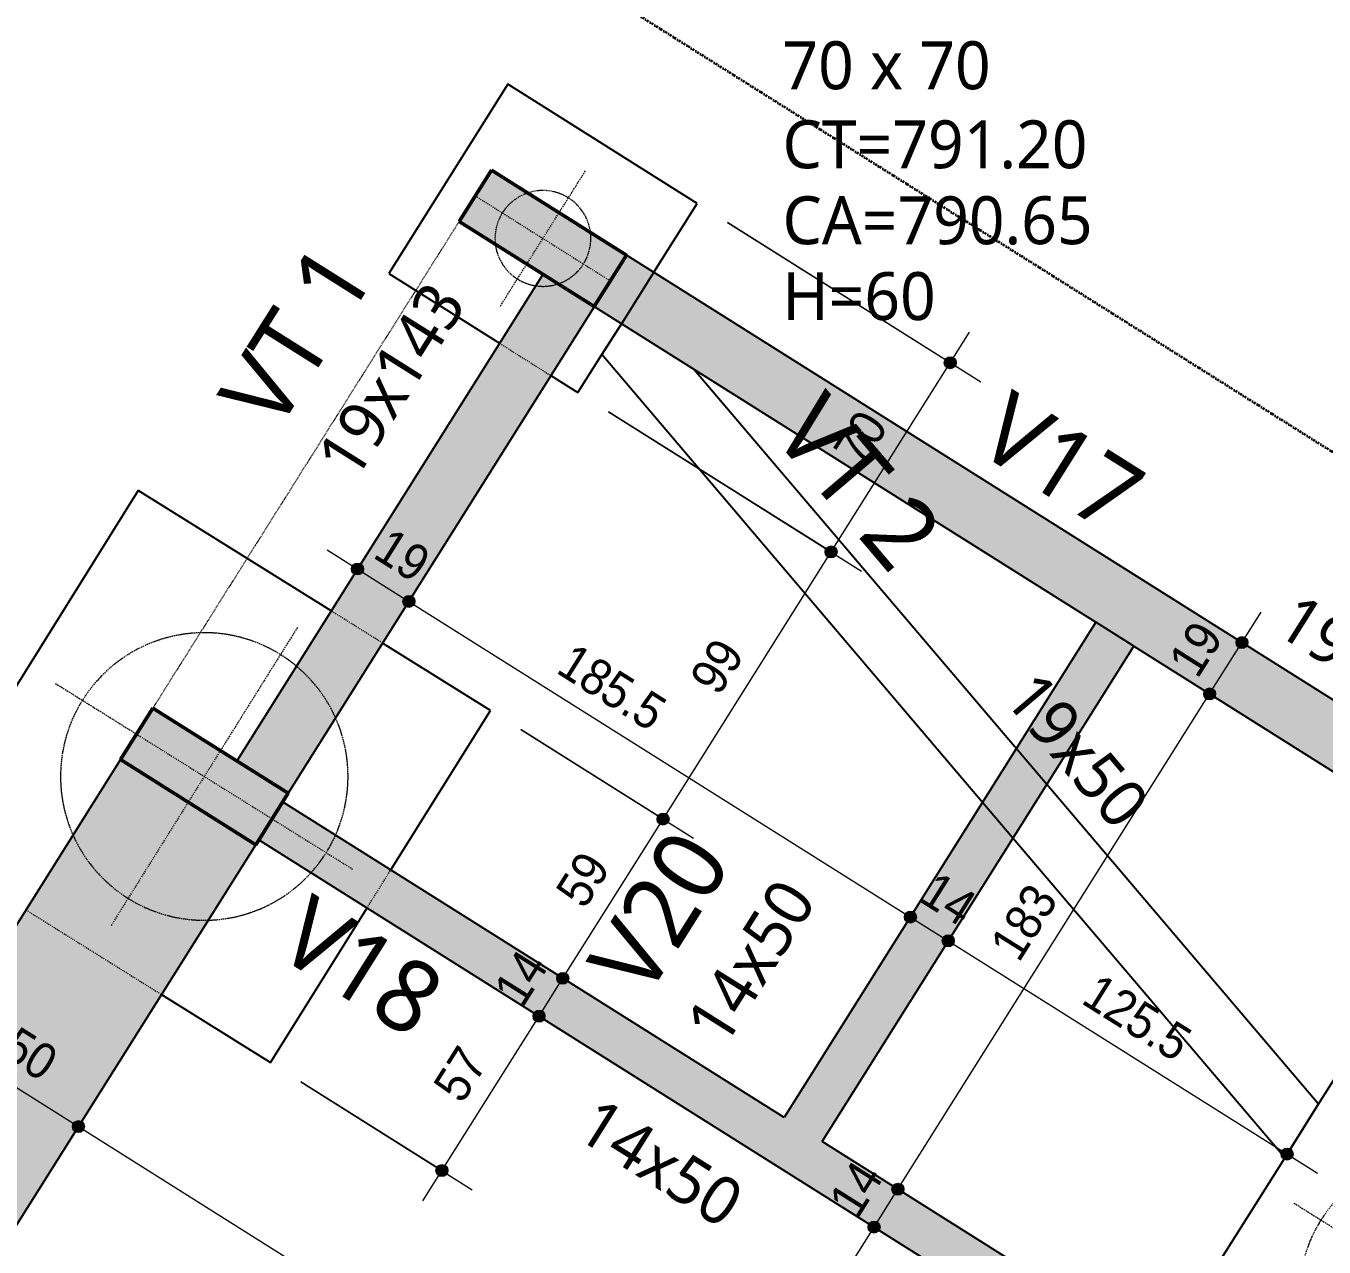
# Model space of a CAD drawing. Header units: centimetres. Extents: x -3523 to 38560, y -3196 to 88043.
# Drawn here: x -3129.3 to -2722.9, y 2680.9 to 3063.1 of the extents above; entities that cross this region are included whole.
import ezdxf

# ---------------------------------------------------------------- set-up
doc = ezdxf.new("R2010")
doc.units = ezdxf.units.CM
for name, pattern in [('Dash dot', [1.5875, 0.635, -0.47625, 0, -0.47625]), ('Hidden', [0.714375, 0.47625, -0.238125]), ('Overhead', [0.396875, 0.238125, -0.15875]), ('Traço', [0.635, 0.3175, -0.3175])]:
    doc.linetypes.add(name, pattern=pattern)
for name, color, linetype, lineweight in [('A-ANNO-DIMS', 7, 'Continuous', 9), ('A-ANNO-DIMS-75', 7, 'Continuous', 9), ('A-FLOR-OVHD', 7, 'Overhead', 18), ('S-BEAM', 7, 'Continuous', 25), ('S-BEAM-HDLN', 7, 'Traço', 25), ('S-BEAM-IDEN', 7, 'Continuous', 9), ('S-COLS', 7, 'Continuous', 25), ('S-FNDN', 7, 'Continuous', 25), ('S-FNDN-HDLN', 7, 'Traço', 18), ('S-FNDN-IDEN', 7, 'Continuous', 9), ('S-GRID', 7, 'Continuous', 9)]:
    doc.layers.add(name, color=color, linetype=linetype, lineweight=lineweight)
doc.styles.add('Arial_1', font='arial.ttf', dxfattribs={"width": 0.9, "height": 11.25})
doc.styles.add('Gadugi', font='gadugi.ttf', dxfattribs={"height": 15})
doc.styles.add('Gadugi_1', font='gadugi.ttf', dxfattribs={"height": 22.5})
doc.dimstyles.new('PED_1_5mm_ESQ', dxfattribs={"dimscale": 30.48, "dimtxt": 11.477918, "dimasz": 0.492126, "dimexe": 0.369094, "dimexo": 0.369094, "dimgap": 0.073819, "dimtad": 1, "dimdec": 1, "dimrnd": 0.5, "dimdsep": 46, "dimtxsty": 'Arial_1', "dimblk1": 'DOTSMALL', "dimblk2": 'DOTSMALL', "dimsah": 1, "dimcen": 0.09, "dimdle": 0.369094, "dimazin": 0, "dimtfac": 1, "dimtdec": 4, "dimtix": 1, "dimtmove": 0, "dimatfit": 3, "dimfxl": 1, "dimtvp": 1, "dimtolj": 1, "dimtzin": 0, "dimarcsym": 2})
doc.dimstyles.new('PED_1_5mm_ESQ_1', dxfattribs={"dimscale": 30.48, "dimtxt": 11.477918, "dimasz": 0.492126, "dimexe": 0.369094, "dimexo": 0.369094, "dimgap": 0.073819, "dimtad": 1, "dimdec": 1, "dimrnd": 0.5, "dimdsep": 46, "dimtxsty": 'Arial_1', "dimblk1": 'DOTSMALL', "dimblk2": 'DOTSMALL', "dimsah": 1, "dimcen": 0.09, "dimdle": 0.369094, "dimazin": 0, "dimtfac": 1, "dimtdec": 4, "dimtix": 1, "dimtmove": 2, "dimatfit": 3, "dimfxl": 1, "dimtvp": 1, "dimtolj": 1, "dimtzin": 0, "dimarcsym": 2})

# ---------------------------------------------------------------- blocks, each defined once
blk = doc.blocks.new('PED_BLRET-1EST_R01_2019 - 130x130x100-3763689-PL B 002 - FUNDAÇÃO')
at = {"layer": 'S-FNDN', "linetype": 'Hidden', "lineweight": 18}
for p, q in [((0, 55), (0, 9.5)), ((-55, 0), (-25, 0))]:
    blk.add_line(p, q, dxfattribs=at)
at = {"layer": 'S-FNDN-HDLN'}
for p, q in [((0, 9.5), (0, -55)), ((-25, 0), (55, 0))]:
    blk.add_line(p, q, dxfattribs=at)
for start, end in [(82.135, 235.9221), (55.9253, 82.1287), (7.8913, 55.919), (360, 7.8849), (349.9812, 360), (303.7032, 349.9748), (235.9284, 303.6969)]:
    blk.add_arc((0, 0), 45, start, end, dxfattribs=at)
blk = doc.blocks.new('PED_BLRET-1EST_R01_2019 - 130x130x100-V11-PL B 002 - FUNDAÇÃO')
at = {"layer": 'S-FNDN', "linetype": 'Hidden', "lineweight": 18}
for p, q in [((0, 55), (0, 9.5)), ((0, -9.5), (0, -55))]:
    blk.add_line(p, q, dxfattribs=at)
at = {"layer": 'S-FNDN-HDLN'}
for p, q in [((0, 9.5), (0, -9.5)), ((-55, 0), (55, 0))]:
    blk.add_line(p, q, dxfattribs=at)
for start, end in [(12.225, 167.7749), (167.7812, 192.2186), (360, 12.2187), (347.7813, 360), (192.2249, 347.775)]:
    blk.add_arc((0, 0), 45, start, end, dxfattribs=at)
blk = doc.blocks.new('PED_BLRET-1EST_R01_2019 - 70x70x60-3763721-PL B 002 - FUNDAÇÃO')
at = {"layer": 'S-FNDN', "linetype": 'Hidden', "lineweight": 18}
for p, q in [((-25, 0), (-9.5, 0)), ((9.5, 0), (25, 0))]:
    blk.add_line(p, q, dxfattribs=at)
at = {"layer": 'S-FNDN-HDLN'}
for p, q in [((0, 25), (0, -25)), ((-9.5, 0), (9.5, 0))]:
    blk.add_line(p, q, dxfattribs=at)
for start, end in [(50.6153, 129.7887), (129.8078, 203.6832), (360, 50.5963), (309.4037, 360), (203.7022, 309.3847)]:
    blk.add_arc((0, 0), 15, start, end, dxfattribs=at)
blk = doc.blocks.new('DIMBLOCK128-PL B 002 - FUNDAÇÃO')
at = {"layer": 'A-ANNO-DIMS-75'}
h = blk.add_hatch(color=256, dxfattribs=at)
edge = h.paths.add_edge_path(flags=0)
edge.add_arc((-3155.2, 2745.27), 1.87, 0, 360)
h = blk.add_hatch(color=256, dxfattribs=at)
edge = h.paths.add_edge_path(flags=0)
edge.add_arc((-3112.88, 2718.63), 1.87, 0, 360)
for p, q in [((-3164.72, 2751.26), (-3112.88, 2718.63)), ((-3159.78, 2737.99), (-3149.21, 2754.79)), ((-3155.2, 2745.27), (-3159.78, 2737.99)), ((-3117.46, 2711.36), (-3106.89, 2728.15)), ((-3112.88, 2718.63), (-3117.46, 2711.36))]:
    blk.add_line(p, q, dxfattribs=at)
for centre in [(-3155.2, 2745.27), (-3112.88, 2718.63)]:
    blk.add_circle(centre, 1.87, dxfattribs=at)
at = {"layer": 'A-ANNO-DIMS-75', "color": 0, "insert": (-3131.64, 2750.35), "char_height": 11.25, "width": 18.6472, "attachment_point": 1, "rotation": 327.8147, "line_spacing_factor": 0.941778, "style": 'Arial_1'}
blk.add_mtext('50', dxfattribs=at)
blk = doc.blocks.new('_DotSmall')
at = {"color": 0, "linetype": 'ByBlock', "const_width": 0.5}
blk.add_lwpolyline([(-0.0625, 0, 1), (0.0625, 0, 1)], format="xyb", close=True, dxfattribs=at)
blk = doc.blocks.new('DIMBLOCK129-PL B 002 - FUNDAÇÃO')
at = {"layer": 'A-ANNO-DIMS-75'}
h = blk.add_hatch(color=256, dxfattribs=at)
edge = h.paths.add_edge_path(flags=0)
edge.add_arc((-3112.88, 2718.63), 1.87, 0, 360)
h = blk.add_hatch(color=256, dxfattribs=at)
edge = h.paths.add_edge_path(flags=0)
edge.add_arc((-2804.14, 2524.32), 1.88, 0, 360)
for p, q in [((-3117.46, 2711.36), (-3106.89, 2728.15)), ((-3112.88, 2718.63), (-3117.46, 2711.36)), ((-3112.88, 2718.63), (-2804.14, 2524.32)), ((-2808.72, 2517.04), (-2798.15, 2533.84)), ((-2804.14, 2524.32), (-2808.72, 2517.04))]:
    blk.add_line(p, q, dxfattribs=at)
for centre, radius in [((-3112.88, 2718.63), 1.87), ((-2804.14, 2524.32), 1.88)]:
    blk.add_circle(centre, radius, dxfattribs=at)
at = {"layer": 'A-ANNO-DIMS-75', "color": 0, "insert": (-2959.4, 2641.95), "char_height": 11.25, "width": 27.9708, "attachment_point": 1, "rotation": 327.8147, "line_spacing_factor": 0.941778, "style": 'Arial_1'}
blk.add_mtext('365', dxfattribs=at)
blk = doc.blocks.new('DIMBLOCK153-PL B 002 - FUNDAÇÃO')
at = {"layer": 'A-ANNO-DIMS-75'}
h = blk.add_hatch(color=256, dxfattribs=at)
edge = h.paths.add_edge_path(flags=0)
edge.add_arc((-2863.79, 2687.15), 1.87, 0, 360)
h = blk.add_hatch(color=256, dxfattribs=at)
edge = h.paths.add_edge_path(flags=0)
edge.add_arc((-3242.94, 2084.72), 1.88, 0, 360)
for p, q in [((-2856.51, 2682.57), (-2873.31, 2693.15)), ((-3242.94, 2084.72), (-2863.79, 2687.15)), ((-2863.79, 2687.15), (-2856.51, 2682.57)), ((-3235.67, 2080.14), (-3252.47, 2090.71)), ((-3242.94, 2084.72), (-3235.67, 2080.14))]:
    blk.add_line(p, q, dxfattribs=at)
for centre, radius in [((-2863.79, 2687.15), 1.87), ((-3242.94, 2084.72), 1.88)]:
    blk.add_circle(centre, radius, dxfattribs=at)
at = {"layer": 'A-ANNO-DIMS-75', "color": 0, "insert": (-3073.84, 2385.05), "char_height": 11.25, "width": 27.9708, "attachment_point": 1, "rotation": 57.8147, "line_spacing_factor": 0.941778, "style": 'Arial_1'}
blk.add_mtext('712', dxfattribs=at)
blk = doc.blocks.new('DIMBLOCK154-PL B 002 - FUNDAÇÃO')
at = {"layer": 'A-ANNO-DIMS-75'}
h = blk.add_hatch(color=256, dxfattribs=at)
edge = h.paths.add_edge_path(flags=0)
edge.add_arc((-2856.33, 2699), 1.87, 0, 360)
h = blk.add_hatch(color=256, dxfattribs=at)
edge = h.paths.add_edge_path(flags=0)
edge.add_arc((-2863.79, 2687.15), 1.87, 0, 360)
for p, q in [((-2849.05, 2694.42), (-2865.85, 2705)), ((-2863.79, 2687.15), (-2856.33, 2699)), ((-2856.33, 2699), (-2849.05, 2694.42)), ((-2856.51, 2682.57), (-2873.31, 2693.15)), ((-2863.79, 2687.15), (-2856.51, 2682.57))]:
    blk.add_line(p, q, dxfattribs=at)
for centre in [(-2856.33, 2699), (-2863.79, 2687.15)]:
    blk.add_circle(centre, 1.87, dxfattribs=at)
at = {"layer": 'A-ANNO-DIMS-75', "color": 0, "insert": (-2878.46, 2695.48), "char_height": 11.25, "width": 18.6472, "attachment_point": 1, "rotation": 57.8147, "line_spacing_factor": 0.941778, "style": 'Arial_1'}
blk.add_mtext('14', dxfattribs=at)
blk = doc.blocks.new('DIMBLOCK155-PL B 002 - FUNDAÇÃO')
at = {"layer": 'A-ANNO-DIMS-75'}
h = blk.add_hatch(color=256, dxfattribs=at)
edge = h.paths.add_edge_path(flags=0)
edge.add_arc((-2758.75, 2854.04), 1.87, 0, 360)
h = blk.add_hatch(color=256, dxfattribs=at)
edge = h.paths.add_edge_path(flags=0)
edge.add_arc((-2856.33, 2699), 1.87, 0, 360)
for p, q in [((-2772.99, 2863.01), (-2749.23, 2848.05)), ((-2758.75, 2854.04), (-2772.99, 2863.01)), ((-2856.33, 2699), (-2758.75, 2854.04)), ((-2849.05, 2694.42), (-2865.85, 2705)), ((-2856.33, 2699), (-2849.05, 2694.42))]:
    blk.add_line(p, q, dxfattribs=at)
for centre in [(-2758.75, 2854.04), (-2856.33, 2699)]:
    blk.add_circle(centre, 1.87, dxfattribs=at)
at = {"layer": 'A-ANNO-DIMS-75', "color": 0, "insert": (-2828.01, 2775.64), "char_height": 11.25, "width": 27.9708, "attachment_point": 1, "rotation": 57.8147, "line_spacing_factor": 0.941778, "style": 'Arial_1'}
blk.add_mtext('183', dxfattribs=at)
blk = doc.blocks.new('DIMBLOCK156-PL B 002 - FUNDAÇÃO')
at = {"layer": 'A-ANNO-DIMS-75'}
h = blk.add_hatch(color=256, dxfattribs=at)
edge = h.paths.add_edge_path(flags=0)
edge.add_arc((-2748.63, 2870.12), 1.87, 0, 360)
h = blk.add_hatch(color=256, dxfattribs=at)
edge = h.paths.add_edge_path(flags=0)
edge.add_arc((-2758.75, 2854.04), 1.87, 0, 360)
for p, q in [((-2758.75, 2854.04), (-2742.64, 2879.64)), ((-2741.36, 2865.54), (-2758.15, 2876.11)), ((-2748.63, 2870.12), (-2741.36, 2865.54)), ((-2772.99, 2863.01), (-2749.23, 2848.05)), ((-2758.75, 2854.04), (-2772.99, 2863.01))]:
    blk.add_line(p, q, dxfattribs=at)
for centre in [(-2748.63, 2870.12), (-2758.75, 2854.04)]:
    blk.add_circle(centre, 1.87, dxfattribs=at)
at = {"layer": 'A-ANNO-DIMS-75', "color": 0, "insert": (-2772.1, 2864.48), "char_height": 11.25, "width": 18.6472, "attachment_point": 1, "rotation": 57.8147, "line_spacing_factor": 0.941778, "style": 'Arial_1'}
blk.add_mtext('19', dxfattribs=at)
blk = doc.blocks.new('DIMBLOCK157-PL B 002 - FUNDAÇÃO')
at = {"layer": 'A-ANNO-DIMS-75'}
h = blk.add_hatch(color=256, dxfattribs=at)
edge = h.paths.add_edge_path(flags=0)
edge.add_arc((-2968.68, 2753.17), 1.87, 0, 360)
h = blk.add_hatch(color=256, dxfattribs=at)
edge = h.paths.add_edge_path(flags=0)
edge.add_arc((-2999.1, 2704.85), 1.87, 0, 360)
for p, q in [((-2961.41, 2748.59), (-2978.2, 2759.17)), ((-3005.09, 2695.33), (-2968.68, 2753.17)), ((-2968.68, 2753.17), (-2961.41, 2748.59)), ((-3043.26, 2732.64), (-2989.58, 2698.86)), ((-2999.1, 2704.85), (-3043.26, 2732.64))]:
    blk.add_line(p, q, dxfattribs=at)
for centre in [(-2968.68, 2753.17), (-2999.1, 2704.85)]:
    blk.add_circle(centre, 1.87, dxfattribs=at)
at = {"layer": 'A-ANNO-DIMS-75', "color": 0, "insert": (-3002.29, 2731.41), "char_height": 11.25, "width": 18.6472, "attachment_point": 1, "rotation": 57.8147, "line_spacing_factor": 0.941778, "style": 'Arial_1'}
blk.add_mtext('57', dxfattribs=at)
blk = doc.blocks.new('DIMBLOCK158-PL B 002 - FUNDAÇÃO')
at = {"layer": 'A-ANNO-DIMS-75'}
h = blk.add_hatch(color=256, dxfattribs=at)
edge = h.paths.add_edge_path(flags=0)
edge.add_arc((-2961.23, 2765.02), 1.87, 0, 360)
h = blk.add_hatch(color=256, dxfattribs=at)
edge = h.paths.add_edge_path(flags=0)
edge.add_arc((-2968.68, 2753.17), 1.87, 0, 360)
for p, q in [((-2953.95, 2760.44), (-2970.75, 2771.01)), ((-2968.68, 2753.17), (-2961.23, 2765.02)), ((-2961.23, 2765.02), (-2953.95, 2760.44)), ((-2961.41, 2748.59), (-2978.2, 2759.17)), ((-2968.68, 2753.17), (-2961.41, 2748.59))]:
    blk.add_line(p, q, dxfattribs=at)
for centre in [(-2961.23, 2765.02), (-2968.68, 2753.17)]:
    blk.add_circle(centre, 1.87, dxfattribs=at)
at = {"layer": 'A-ANNO-DIMS-75', "color": 0, "insert": (-2983.36, 2761.5), "char_height": 11.25, "width": 18.6472, "attachment_point": 1, "rotation": 57.8147, "line_spacing_factor": 0.941778, "style": 'Arial_1'}
blk.add_mtext('14', dxfattribs=at)
blk = doc.blocks.new('DIMBLOCK159-PL B 002 - FUNDAÇÃO')
at = {"layer": 'A-ANNO-DIMS-75'}
h = blk.add_hatch(color=256, dxfattribs=at)
edge = h.paths.add_edge_path(flags=0)
edge.add_arc((-2929.85, 2814.87), 1.87, 0, 360)
h = blk.add_hatch(color=256, dxfattribs=at)
edge = h.paths.add_edge_path(flags=0)
edge.add_arc((-2961.23, 2765.02), 1.87, 0, 360)
for p, q in [((-2974.37, 2842.89), (-2920.33, 2808.88)), ((-2929.85, 2814.87), (-2974.37, 2842.89)), ((-2961.23, 2765.02), (-2929.85, 2814.87)), ((-2953.95, 2760.44), (-2970.75, 2771.01)), ((-2961.23, 2765.02), (-2953.95, 2760.44))]:
    blk.add_line(p, q, dxfattribs=at)
for centre in [(-2929.85, 2814.87), (-2961.23, 2765.02)]:
    blk.add_circle(centre, 1.87, dxfattribs=at)
at = {"layer": 'A-ANNO-DIMS-75', "color": 0, "insert": (-2963.94, 2792.35), "char_height": 11.25, "width": 18.6472, "attachment_point": 1, "rotation": 57.8147, "line_spacing_factor": 0.941778, "style": 'Arial_1'}
blk.add_mtext('59', dxfattribs=at)
blk = doc.blocks.new('DIMBLOCK160-PL B 002 - FUNDAÇÃO')
at = {"layer": 'A-ANNO-DIMS-75'}
h = blk.add_hatch(color=256, dxfattribs=at)
edge = h.paths.add_edge_path(flags=0)
edge.add_arc((-2877.23, 2898.48), 1.87, 0, 360)
h = blk.add_hatch(color=256, dxfattribs=at)
edge = h.paths.add_edge_path(flags=0)
edge.add_arc((-2929.85, 2814.87), 1.87, 0, 360)
for p, q in [((-2946.96, 2942.37), (-2867.71, 2892.49)), ((-2877.23, 2898.48), (-2946.96, 2942.37)), ((-2929.85, 2814.87), (-2877.23, 2898.48)), ((-2974.37, 2842.89), (-2920.33, 2808.88)), ((-2929.85, 2814.87), (-2974.37, 2842.89))]:
    blk.add_line(p, q, dxfattribs=at)
for centre in [(-2877.23, 2898.48), (-2929.85, 2814.87)]:
    blk.add_circle(centre, 1.87, dxfattribs=at)
at = {"layer": 'A-ANNO-DIMS-75', "color": 0, "insert": (-2921.95, 2859.08), "char_height": 11.25, "width": 18.6472, "attachment_point": 1, "rotation": 57.8147, "line_spacing_factor": 0.941778, "style": 'Arial_1'}
blk.add_mtext('99', dxfattribs=at)
blk = doc.blocks.new('DIMBLOCK161-PL B 002 - FUNDAÇÃO')
at = {"layer": 'A-ANNO-DIMS-75'}
h = blk.add_hatch(color=256, dxfattribs=at)
edge = h.paths.add_edge_path(flags=0)
edge.add_arc((-2839.95, 2957.72), 1.87, 0, 360)
h = blk.add_hatch(color=256, dxfattribs=at)
edge = h.paths.add_edge_path(flags=0)
edge.add_arc((-2877.23, 2898.48), 1.87, 0, 360)
for p, q in [((-2909.68, 3001.61), (-2830.42, 2951.73)), ((-2839.95, 2957.72), (-2909.68, 3001.61)), ((-2877.23, 2898.48), (-2833.95, 2967.24)), ((-2946.96, 2942.37), (-2867.71, 2892.49)), ((-2877.23, 2898.48), (-2946.96, 2942.37))]:
    blk.add_line(p, q, dxfattribs=at)
for centre in [(-2839.95, 2957.72), (-2877.23, 2898.48)]:
    blk.add_circle(centre, 1.87, dxfattribs=at)
at = {"layer": 'A-ANNO-DIMS-75', "color": 0, "insert": (-2876.99, 2930.5), "char_height": 11.25, "width": 18.6472, "attachment_point": 1, "rotation": 57.8147, "line_spacing_factor": 0.941778, "style": 'Arial_1'}
blk.add_mtext('70', dxfattribs=at)
blk = doc.blocks.new('DIMBLOCK162-PL B 002 - FUNDAÇÃO')
at = {"layer": 'A-ANNO-DIMS-75'}
h = blk.add_hatch(color=256, dxfattribs=at)
edge = h.paths.add_edge_path(flags=0)
edge.add_arc((-3025.5, 2893.14), 1.87, 0, 360)
h = blk.add_hatch(color=256, dxfattribs=at)
edge = h.paths.add_edge_path(flags=0)
edge.add_arc((-3009.42, 2883.02), 1.88, 0, 360)
for p, q in [((-3030.08, 2885.86), (-3019.51, 2902.66)), ((-3035.02, 2899.13), (-3009.42, 2883.02)), ((-3025.5, 2893.14), (-3030.08, 2885.86)), ((-3014, 2875.74), (-3003.43, 2892.54)), ((-3009.42, 2883.02), (-3014, 2875.74))]:
    blk.add_line(p, q, dxfattribs=at)
for centre, radius in [((-3025.5, 2893.14), 1.87), ((-3009.42, 2883.02), 1.88)]:
    blk.add_circle(centre, radius, dxfattribs=at)
at = {"layer": 'A-ANNO-DIMS-75', "color": 0, "insert": (-3015.06, 2906.48), "char_height": 11.25, "width": 18.6472, "attachment_point": 1, "rotation": 327.8147, "line_spacing_factor": 0.941778, "style": 'Arial_1'}
blk.add_mtext('19', dxfattribs=at)
blk = doc.blocks.new('DIMBLOCK163-PL B 002 - FUNDAÇÃO')
at = {"layer": 'A-ANNO-DIMS-75'}
h = blk.add_hatch(color=256, dxfattribs=at)
edge = h.paths.add_edge_path(flags=0)
edge.add_arc((-3009.42, 2883.02), 1.88, 0, 360)
h = blk.add_hatch(color=256, dxfattribs=at)
edge = h.paths.add_edge_path(flags=0)
edge.add_arc((-2852.42, 2784.21), 1.88, 0, 360)
for p, q in [((-3014, 2875.74), (-3003.43, 2892.54)), ((-3009.42, 2883.02), (-3014, 2875.74)), ((-3009.42, 2883.02), (-2852.42, 2784.21)), ((-2857, 2776.93), (-2846.43, 2793.73)), ((-2852.42, 2784.21), (-2857, 2776.93))]:
    blk.add_line(p, q, dxfattribs=at)
for centre in [(-3009.42, 2883.02), (-2852.42, 2784.21)]:
    blk.add_circle(centre, 1.88, dxfattribs=at)
at = {"layer": 'A-ANNO-DIMS-75', "color": 0, "insert": (-2957.76, 2870.42), "char_height": 11.25, "width": 41.9562, "attachment_point": 1, "rotation": 327.8147, "line_spacing_factor": 0.941778, "style": 'Arial_1'}
blk.add_mtext('185.5', dxfattribs=at)
blk = doc.blocks.new('DIMBLOCK164-PL B 002 - FUNDAÇÃO')
at = {"layer": 'A-ANNO-DIMS-75'}
h = blk.add_hatch(color=256, dxfattribs=at)
edge = h.paths.add_edge_path(flags=0)
edge.add_arc((-2852.42, 2784.21), 1.88, 0, 360)
h = blk.add_hatch(color=256, dxfattribs=at)
edge = h.paths.add_edge_path(flags=0)
edge.add_arc((-2840.57, 2776.75), 1.88, 0, 360)
for p, q in [((-2857, 2776.93), (-2846.43, 2793.73)), ((-2852.42, 2784.21), (-2857, 2776.93)), ((-2852.42, 2784.21), (-2840.57, 2776.75)), ((-2845.15, 2769.47), (-2834.58, 2786.27)), ((-2840.57, 2776.75), (-2845.15, 2769.47))]:
    blk.add_line(p, q, dxfattribs=at)
for centre in [(-2852.42, 2784.21), (-2840.57, 2776.75)]:
    blk.add_circle(centre, 1.88, dxfattribs=at)
at = {"layer": 'A-ANNO-DIMS-75', "color": 0, "insert": (-2844.1, 2798.88), "char_height": 11.25, "width": 18.6472, "attachment_point": 1, "rotation": 327.8147, "line_spacing_factor": 0.941778, "style": 'Arial_1'}
blk.add_mtext('14', dxfattribs=at)
blk = doc.blocks.new('DIMBLOCK165-PL B 002 - FUNDAÇÃO')
at = {"layer": 'A-ANNO-DIMS-75'}
h = blk.add_hatch(color=256, dxfattribs=at)
edge = h.paths.add_edge_path(flags=0)
edge.add_arc((-2840.57, 2776.75), 1.88, 0, 360)
h = blk.add_hatch(color=256, dxfattribs=at)
edge = h.paths.add_edge_path(flags=0)
edge.add_arc((-2734.53, 2710.01), 1.88, 0, 360)
for p, q in [((-2845.15, 2769.47), (-2834.58, 2786.27)), ((-2840.57, 2776.75), (-2845.15, 2769.47)), ((-2840.57, 2776.75), (-2725.01, 2704.02)), ((-2739.11, 2702.73), (-2728.54, 2719.53)), ((-2734.53, 2710.01), (-2739.11, 2702.73))]:
    blk.add_line(p, q, dxfattribs=at)
for centre in [(-2840.57, 2776.75), (-2734.53, 2710.01)]:
    blk.add_circle(centre, 1.88, dxfattribs=at)
at = {"layer": 'A-ANNO-DIMS-75', "color": 0, "insert": (-2793.37, 2766.96), "char_height": 11.25, "width": 41.9562, "attachment_point": 1, "rotation": 327.8147, "line_spacing_factor": 0.941778, "style": 'Arial_1'}
blk.add_mtext('125.5', dxfattribs=at)

msp = doc.modelspace()

# ---------------------------------------------------------------- hatches: boundary and pattern name
at = {"layer": 'S-BEAM', "true_color": 0x00bcb8}
for points in [[(-2621.462, 2767.634), (-2611.342, 2783.715), (-2941.244, 2991.347), (-2951.363, 2975.266), (-2794.364, 2876.455), (-2787.139, 2887.935), (-2775.29, 2880.478), (-2782.516, 2868.998), (-2629.502, 2772.695)], [(-3047.137, 2823.092), (-2951.365, 2975.267), (-2967.443, 2985.386), (-3063.218, 2833.212), (-3047.243, 2823.158)], [(-2880.094, 2713.959), (-2775.29, 2880.478), (-2787.139, 2887.935), (-2891.942, 2721.416)], [(-3389.805, 2278.639), (-3057.364, 2806.847), (-3099.68, 2833.48), (-3432.004, 2305.459)], [(-2726.497, 2600.747), (-2719.04, 2612.595), (-3048.942, 2820.228), (-3056.4, 2808.379), (-2728.302, 2601.883)]]:
    msp.add_hatch(color=132, dxfattribs=at).paths.add_polyline_path(points, flags=0)
at = {"layer": 'S-COLS', "true_color": 0x808080}
for points in [[(-2951.365, 2975.267), (-2941.244, 2991.347), (-2983.561, 3017.98), (-2993.681, 3001.9), (-2967.443, 2985.386)], [(-3057.364, 2806.847), (-3047.243, 2822.928), (-3089.56, 2849.561), (-3099.68, 2833.48), (-3063.218, 2810.532)]]:
    msp.add_hatch(color=8, dxfattribs=at).paths.add_polyline_path(points, flags=0)

# ---------------------------------------------------------------- linework, layer by layer
at = {"layer": 'A-FLOR-OVHD'}
for p, q in [((-3477.868, 2232.586), (-2983.561, 3017.98)), ((-2941.244, 2991.347), (-2619.382, 2788.775))]:
    msp.add_line(p, q, dxfattribs=at)
at = {"layer": 'S-BEAM'}
for p, q in [((-2611.342, 2783.715), (-2941.244, 2991.347)), ((-2967.443, 2985.386), (-3063.218, 2833.212)), ((-3047.137, 2823.092), (-2951.363, 2975.266)), ((-2951.365, 2975.267), (-2794.364, 2876.455)), ((-2942.901, 2969.94), (-2949.003, 2960.246)), ((-2829.838, 2820.092), (-2949.003, 2960.246)), ((-2920.099, 2955.583), (-2819.23, 2836.947)), ((-2794.364, 2876.455), (-2891.942, 2721.416)), ((-2880.094, 2713.959), (-2782.516, 2868.998)), ((-2782.516, 2868.998), (-2629.502, 2772.695)), ((-3099.68, 2833.48), (-3432.004, 2305.459)), ((-3063.218, 2833.212), (-3047.137, 2823.092)), ((-2809.724, 2825.767), (-2724.651, 2725.709)), ((-2891.942, 2721.416), (-3048.942, 2820.228)), ((-3056.4, 2808.379), (-2734.537, 2605.807)), ((-2735.259, 2708.854), (-2820.332, 2808.912)), ((-3389.805, 2278.639), (-3057.364, 2806.847)), ((-2735.259, 2708.854), (-2724.651, 2725.709)), ((-2727.08, 2617.656), (-2880.094, 2713.959))]:
    msp.add_line(p, q, dxfattribs=at)
at = {"layer": 'S-BEAM-HDLN', "linetype": 'Continuous'}
for p, q in [((-2932.781, 2986.021), (-2942.901, 2969.94)), ((-2782.516, 2868.998), (-2794.364, 2876.455)), ((-2819.227, 2836.943), (-2809.727, 2825.771)), ((-2820.336, 2808.915), (-2829.835, 2820.088))]:
    msp.add_line(p, q, dxfattribs=at)
at = {"layer": 'S-COLS', "lineweight": 50}
for p, q in [((-2983.561, 3017.98), (-2993.681, 3001.9)), ((-2941.244, 2991.347), (-2983.561, 3017.98)), ((-2993.681, 3001.9), (-2951.365, 2975.267)), ((-2951.365, 2975.267), (-2941.244, 2991.347)), ((-3089.56, 2849.561), (-3099.68, 2833.48)), ((-3047.243, 2822.928), (-3089.56, 2849.561)), ((-3099.68, 2833.48), (-3057.364, 2806.847)), ((-3057.364, 2806.847), (-3047.243, 2822.928))]:
    msp.add_line(p, q, dxfattribs=at)
at = {"layer": 'S-FNDN'}
for p, q in [((-2978.441, 3044.888), (-3015.727, 2985.645)), ((-2919.198, 3007.602), (-2978.441, 3044.888)), ((-2932.781, 2986.021), (-2919.198, 3007.602)), ((-3015.727, 2985.645), (-2981.026, 2963.805)), ((-2949.003, 2960.246), (-2942.901, 2969.94)), ((-2956.484, 2948.359), (-2949.003, 2960.246)), ((-2964.946, 2953.684), (-2956.484, 2948.359)), ((-3094.14, 2917.772), (-3163.03, 2807.526)), ((-3033.749, 2880.035), (-3094.14, 2917.772)), ((-2983.894, 2848.882), (-3017.636, 2869.967)), ((-3015.106, 2798.932), (-2983.894, 2848.882)), ((-3052.783, 2738.636), (-3022.525, 2787.059)), ((-3086.884, 2759.944), (-3052.783, 2738.636)), ((-2706.211, 2755.009), (-2724.651, 2725.709)), ((-2724.651, 2725.709), (-2735.259, 2708.854)), ((-2735.259, 2708.854), (-2774.051, 2647.218))]:
    msp.add_line(p, q, dxfattribs=at)
at = {"layer": 'S-FNDN-HDLN'}
for p, q in [((-2942.901, 2969.94), (-2932.781, 2986.021)), ((-2981.022, 2963.802), (-2964.95, 2953.687)), ((-3017.636, 2869.967), (-3033.749, 2880.035)), ((-3022.522, 2787.064), (-3015.109, 2798.928)), ((-3129.282, 2786.438), (-3086.888, 2759.947))]:
    msp.add_line(p, q, dxfattribs=at)
for centre, radius, start, end in [((-2967.463, 2996.624), 15, 106.51965, 112.75227), ((-2967.463, 2996.624), 15, 96.57467, 106.29275), ((-2967.463, 2996.624), 15, 90.26322, 96.16758), ((-2967.463, 2996.624), 15, 79.5732, 90.07714), ((-2967.463, 2996.624), 15, 74.05888, 78.89535), ((-2967.463, 2996.624), 15, 58.83101, 73.90099), ((-2967.463, 2996.624), 15, 129.33667, 139.05475), ((-2967.463, 2996.624), 15, 122.87715, 129.10977), ((-2967.463, 2996.624), 15, 113.04345, 122.58597), ((-2967.463, 2996.624), 15, 41.72844, 56.79841), ((-2967.463, 2996.624), 15, 145.55228, 156.05622), ((-2967.463, 2996.624), 15, 139.46184, 145.3662), ((-2967.463, 2996.624), 15, 36.73407, 41.57054), ((-2967.463, 2996.624), 15, 25.55228, 36.05622), ((-2967.463, 2996.624), 15, 19.46184, 25.3662), ((-2967.463, 2996.624), 15, 161.72844, 176.79841), ((-2967.463, 2996.624), 15, 156.73407, 161.57054), ((-2967.463, 2996.624), 15, 9.33667, 19.05475), ((-2967.463, 2996.624), 15, 2.87715, 9.10977), ((-2967.463, 2996.624), 15, 178.83101, 193.90099), ((-2967.463, 2996.624), 15, 353.04345, 2.58597), ((-2967.463, 2996.624), 15, 194.05888, 198.89535), ((-2967.463, 2996.624), 15, 199.5732, 210.07714), ((-2967.463, 2996.624), 15, 336.57467, 346.29275), ((-2967.463, 2996.624), 15, 346.51965, 352.75227), ((-2967.463, 2996.624), 15, 210.26322, 216.16758), ((-2967.463, 2996.624), 15, 216.57467, 226.29275), ((-2967.463, 2996.624), 15, 314.05888, 318.89535), ((-2967.463, 2996.624), 15, 319.5732, 330.07714), ((-2967.463, 2996.624), 15, 330.26322, 336.16758), ((-2967.463, 2996.624), 15, 226.51965, 232.75227), ((-2967.463, 2996.624), 15, 233.04345, 237.81471), ((-2967.463, 2996.624), 15, 237.81471, 242.58597), ((-2967.463, 2996.624), 15, 242.87715, 249.10977), ((-2967.463, 2996.624), 15, 249.33667, 259.05475), ((-2967.463, 2996.624), 15, 281.72844, 296.79841), ((-2967.463, 2996.624), 15, 298.83101, 313.90099), ((-2967.463, 2996.624), 15, 259.46184, 265.3662), ((-2967.463, 2996.624), 15, 265.55228, 276.05622), ((-2967.463, 2996.624), 15, 276.73407, 281.57054), ((-3073.462, 2828.204), 45, 95.01832, 99.21193), ((-3073.462, 2828.204), 45, 89.56668, 94.76789), ((-3073.462, 2828.204), 45, 85.19458, 89.45629), ((-3073.462, 2828.204), 45, 79.81752, 84.98264), ((-3073.462, 2828.204), 45, 114.81536, 118.71651), ((-3073.462, 2828.204), 45, 109.06041, 114.42191), ((-3073.462, 2828.204), 45, 104.88082, 108.96517), ((-3073.462, 2828.204), 45, 99.31418, 104.57477), ((-3073.462, 2828.204), 45, 75.39406, 79.69757), ((-3073.462, 2828.204), 45, 70.06617, 75.21034), ((-3073.462, 2828.204), 45, 65.60853, 69.93484), ((-3073.462, 2828.204), 45, 60.3119, 65.44639), ((-3073.462, 2828.204), 45, 124.90846, 128.46634), ((-3073.462, 2828.204), 45, 118.80564, 124.35769), ((-3073.462, 2828.204), 45, 55.83321, 60.16679), ((-3073.462, 2828.204), 45, 50.55361, 55.6881), ((-3073.462, 2828.204), 45, 128.55011, 134.55943), ((-3073.462, 2828.204), 45, 46.06516, 50.39147), ((-3073.462, 2828.204), 45, 138.29398, 146.62318), ((-3073.462, 2828.204), 45, 135.47734, 138.21496), ((-3073.462, 2828.204), 45, 40.78966, 45.93383), ((-3073.462, 2828.204), 45, 36.30243, 40.60594), ((-3073.462, 2828.204), 45, 31.01736, 36.18248), ((-3073.462, 2828.204), 45, 149.37682, 157.70602), ((-3073.462, 2828.204), 45, 26.54371, 30.80542), ((-3073.462, 2828.204), 45, 157.78504, 160.52266), ((-3073.462, 2828.204), 45, 21.23211, 26.43332), ((-3073.462, 2828.204), 45, 161.44057, 167.44989), ((-3073.462, 2828.204), 45, 16.78807, 20.98168), ((-3073.462, 2828.204), 45, 11.42523, 16.68582), ((-3073.462, 2828.204), 45, 167.53366, 171.09154), ((-3073.462, 2828.204), 45, 7.03483, 11.11918), ((-3073.462, 2828.204), 45, 171.64231, 177.19436), ((-3073.462, 2828.204), 45, 1.57809, 6.93959), ((-3073.462, 2828.204), 45, 177.28349, 181.18464), ((-3073.462, 2828.204), 45, 357.28349, 1.18464), ((-3073.462, 2828.204), 45, 181.57809, 186.93959), ((-3073.462, 2828.204), 45, 351.64231, 357.19436), ((-3073.462, 2828.204), 45, 187.03483, 191.11918), ((-3073.462, 2828.204), 45, 347.53366, 351.09154), ((-3073.462, 2828.204), 45, 191.42523, 196.68582), ((-3073.462, 2828.204), 45, 341.44057, 347.44989), ((-3073.462, 2828.204), 45, 196.78807, 200.98168), ((-3073.462, 2828.204), 45, 201.23211, 206.43332), ((-3073.462, 2828.204), 45, 337.78504, 340.52266), ((-3073.462, 2828.204), 45, 206.54371, 210.80542), ((-3073.462, 2828.204), 45, 329.37682, 337.70602), ((-3073.462, 2828.204), 45, 211.01736, 216.18248), ((-3073.462, 2828.204), 45, 216.30243, 220.60594), ((-3073.462, 2828.204), 45, 318.29398, 326.62318), ((-3073.462, 2828.204), 45, 220.78966, 225.93383), ((-3073.462, 2828.204), 45, 226.06516, 230.39147), ((-3073.462, 2828.204), 45, 308.55011, 314.55943), ((-3073.462, 2828.204), 45, 315.47734, 318.21496), ((-3073.462, 2828.204), 45, 230.55361, 235.6881), ((-3073.462, 2828.204), 45, 304.90846, 308.46634), ((-3073.462, 2828.204), 45, 235.83321, 240.16679), ((-3073.462, 2828.204), 45, 240.3119, 245.44639), ((-3073.462, 2828.204), 45, 294.81536, 298.71651), ((-3073.462, 2828.204), 45, 298.80564, 304.35769), ((-3073.462, 2828.204), 45, 245.60853, 249.93484), ((-3073.462, 2828.204), 45, 250.06617, 255.21034), ((-3073.462, 2828.204), 45, 255.39406, 259.69757), ((-3073.462, 2828.204), 45, 259.81752, 264.98264), ((-3073.462, 2828.204), 45, 275.01832, 279.21193), ((-3073.462, 2828.204), 45, 279.31418, 284.57477), ((-3073.462, 2828.204), 45, 284.88082, 288.96517), ((-3073.462, 2828.204), 45, 289.06041, 294.42191), ((-3073.462, 2828.204), 45, 265.19458, 269.45629), ((-3073.462, 2828.204), 45, 269.56668, 274.76789), ((-2685.822, 2665.374), 45, 145.64792, 149.9815), ((-2685.822, 2665.374), 45, 150.12661, 155.2611), ((-2685.822, 2665.374), 45, 155.42324, 159.74956)]:
    msp.add_arc(centre, radius, start, end, dxfattribs=at)
at = {"layer": 'S-GRID', "color": 114, "linetype": 'Dash dot', "lineweight": 35, "true_color": 0x00b050}
msp.add_line((-199.392, 1343.203), (-3103.954, 3171.262), dxfattribs=at)

# ---------------------------------------------------------------- block references
at = {"layer": 'S-FNDN', "linetype": 'Traço', "lineweight": 18}
for name, p, rotation in [('PED_BLRET-1EST_R01_2019 - 70x70x60-3763721-PL B 002 - FUNDAÇÃO', (-2967.463, 2996.624), 57.81471079010211), ('PED_BLRET-1EST_R01_2019 - 130x130x100-3763689-PL B 002 - FUNDAÇÃO', (-3073.462, 2828.204), 328.0000000000001), ('PED_BLRET-1EST_R01_2019 - 130x130x100-V11-PL B 002 - FUNDAÇÃO', (-2685.822, 2665.374), 57.81471333728168)]:
    msp.add_blockref(name, p, dxfattribs=dict(at, rotation=rotation))

# ---------------------------------------------------------------- texts
at = {"layer": 'S-BEAM-IDEN', "attachment_point": 1}
for s, insert, char_height, width, rotation, style in [('VT 1', (-3069.754, 2947.589), 22.5, 76.36073, 57.81471, 'Gadugi_1'), ('19x143', (-3039.006, 2928.237), 15, 81.17086, 57.81471, 'Gadugi'), ('VT 2', (-2879.031, 2949.885), 22.5, 76.36073, 310.37245, 'Gadugi_1'), ('V17', (-2820.727, 2949.654), 22.5, 66.13922, 327.81471, 'Gadugi_1'), ('19x143', (-2730.82, 2886.094), 15, 81.17086, 327.81471, 'Gadugi'), ('19x50', (-2812.31, 2862.299), 15, 67.34175, 310.37245, 'Gadugi'), ('V20', (-2954.203, 2770.225), 22.5, 66.13922, 57.81471, 'Gadugi_1'), ('V18', (-3039.81, 2791.911), 22.5, 66.13922, 327.81471, 'Gadugi_1'), ('14x50', (-2923.455, 2750.874), 15, 67.34175, 57.81471, 'Gadugi'), ('14x50', (-2949.904, 2728.351), 15, 67.34175, 327.81471, 'Gadugi')]:
    msp.add_mtext(s, dxfattribs=dict(at, insert=insert, char_height=char_height, width=width, rotation=rotation, style=style))
at = {"layer": 'S-FNDN-IDEN', "char_height": 15, "attachment_point": 1, "style": 'Gadugi'}
for s, insert, width in [('70 x 70', (-2892.489, 3058.318), 81.77212), ('CT=791.20', (-2892.489, 3033.589), 122.05692), ('CA=790.65', (-2892.489, 3009.81), 125.06325), ('H=60', (-2892.489, 2986.065), 63.73416)]:
    msp.add_mtext(s, dxfattribs=dict(at, insert=insert, width=width))

# ---------------------------------------------------------------- dimensions: what is measured, and where the dimension line sits
at = {"layer": 'A-ANNO-DIMS'}
for base, p1, p2, angle, override, picture, middle in [((-2839.945, 2957.722), (-2956.484, 2948.359), (-2919.198, 3007.602), 57.81471, {"dimpost": '<>', "dimfxl": 70}, 'DIMBLOCK161-PL B 002 - FUNDAÇÃO', (-2865.354, 2932.359)), ((-2877.232, 2898.479), (-2983.894, 2848.882), (-2956.484, 2948.359), 57.81471, {"dimpost": '<>', "dimfxl": 103.183828}, 'DIMBLOCK160-PL B 002 - FUNDAÇÃO', (-2910.308, 2860.933)), ((-3009.422, 2883.017), (-3024.09, 2895.382), (-3008.009, 2885.261), 327.81471, {"dimpost": '<>', "dimfxl": 19}, 'DIMBLOCK162-PL B 002 - FUNDAÇÃO', (-3013.204, 2894.843)), ((-2748.633, 2870.122), (-2782.516, 2868.998), (-2750.877, 2871.535), 57.81471, {"dimpost": '<>', "dimfxl": 31.740432}, 'DIMBLOCK156-PL B 002 - FUNDAÇÃO', (-2760.459, 2866.34)), ((-2758.753, 2854.042), (-2858.575, 2700.415), (-2782.516, 2868.998), 57.81471, {"dimpost": '<>', "dimfxl": 184.9459}, 'DIMBLOCK155-PL B 002 - FUNDAÇÃO', (-2814.311, 2780.783)), ((-2929.853, 2814.87), (-2963.471, 2766.434), (-2983.894, 2848.882), 57.81471, {"dimpost": '<>', "dimfxl": 84.940027}, 'DIMBLOCK159-PL B 002 - FUNDAÇÃO', (-2952.305, 2794.204)), ((-2840.575, 2776.749), (-2851.011, 2786.45), (-2839.162, 2778.993), 327.81471, {"dimpost": '<>', "dimfxl": 14}, 'DIMBLOCK164-PL B 002 - FUNDAÇÃO', (-2842.292, 2787.162)), ((-2734.532, 2710.009), (-2839.162, 2778.993), (-2733.12, 2712.253), 327.81471, {"dimpost": '<>', "dimfxl": 125.296642}, 'DIMBLOCK165-PL B 002 - FUNDAÇÃO', (-2783.296, 2750.144)), ((-2961.227, 2765.022), (-2970.928, 2754.585), (-2963.471, 2766.434), 57.81471, {"dimpost": '<>', "dimfxl": 14}, 'DIMBLOCK158-PL B 002 - FUNDAÇÃO', (-2971.639, 2763.304)), ((-2968.684, 2753.173), (-3052.783, 2738.636), (-2970.928, 2754.585), 57.81471, {"dimpost": '<>', "dimfxl": 83.394881}, 'DIMBLOCK157-PL B 002 - FUNDAÇÃO', (-2990.637, 2733.256)), ((-3112.884, 2718.632), (-3153.788, 2747.51), (-3111.472, 2720.877), 327.81471, {"dimpost": '<>', "dimfxl": 50}, 'DIMBLOCK128-PL B 002 - FUNDAÇÃO', (-3129.784, 2738.714)), ((-2804.14, 2524.316), (-3111.472, 2720.877), (-2802.727, 2526.56), 327.81471, {"dimpost": '<>', "dimfxl": 364.803796}, 'DIMBLOCK129-PL B 002 - FUNDAÇÃO', (-2954.252, 2628.243)), ((-2856.331, 2699.003), (-2866.032, 2688.567), (-2858.575, 2700.415), 57.81471, {"dimpost": '<>', "dimfxl": 14}, 'DIMBLOCK154-PL B 002 - FUNDAÇÃO', (-2866.744, 2697.286)), ((-2863.788, 2687.154), (-3245.189, 2086.134), (-2866.032, 2688.567), 57.81471, {"dimpost": '<>', "dimfxl": 711.817916}, 'DIMBLOCK153-PL B 002 - FUNDAÇÃO', (-3060.051, 2390.145))]:
    dim = msp.add_linear_dim(base=base, p1=p1, p2=p2, angle=angle, dimstyle='PED_1_5mm_ESQ', override=override, dxfattribs=at)
    dim.commit()
    dim.dimension.update_dxf_attribs({"geometry": picture, "text_midpoint": middle})
dim = msp.add_linear_dim(base=(-2852.423, 2784.206), p1=(-3008.009, 2885.261), p2=(-2851.011, 2786.45), angle=327.81471, dimstyle='PED_1_5mm_ESQ_1', override={"dimpost": '<>', "dimfxl": 185.50517}, dxfattribs=at)
dim.commit()
dim.dimension.update_dxf_attribs({"geometry": 'DIMBLOCK163-PL B 002 - FUNDAÇÃO', "text_midpoint": (-2944.005, 2852.899), "dimtype": 160, "text_rotation": 327.81471})

doc.saveas('drawing.dxf')
